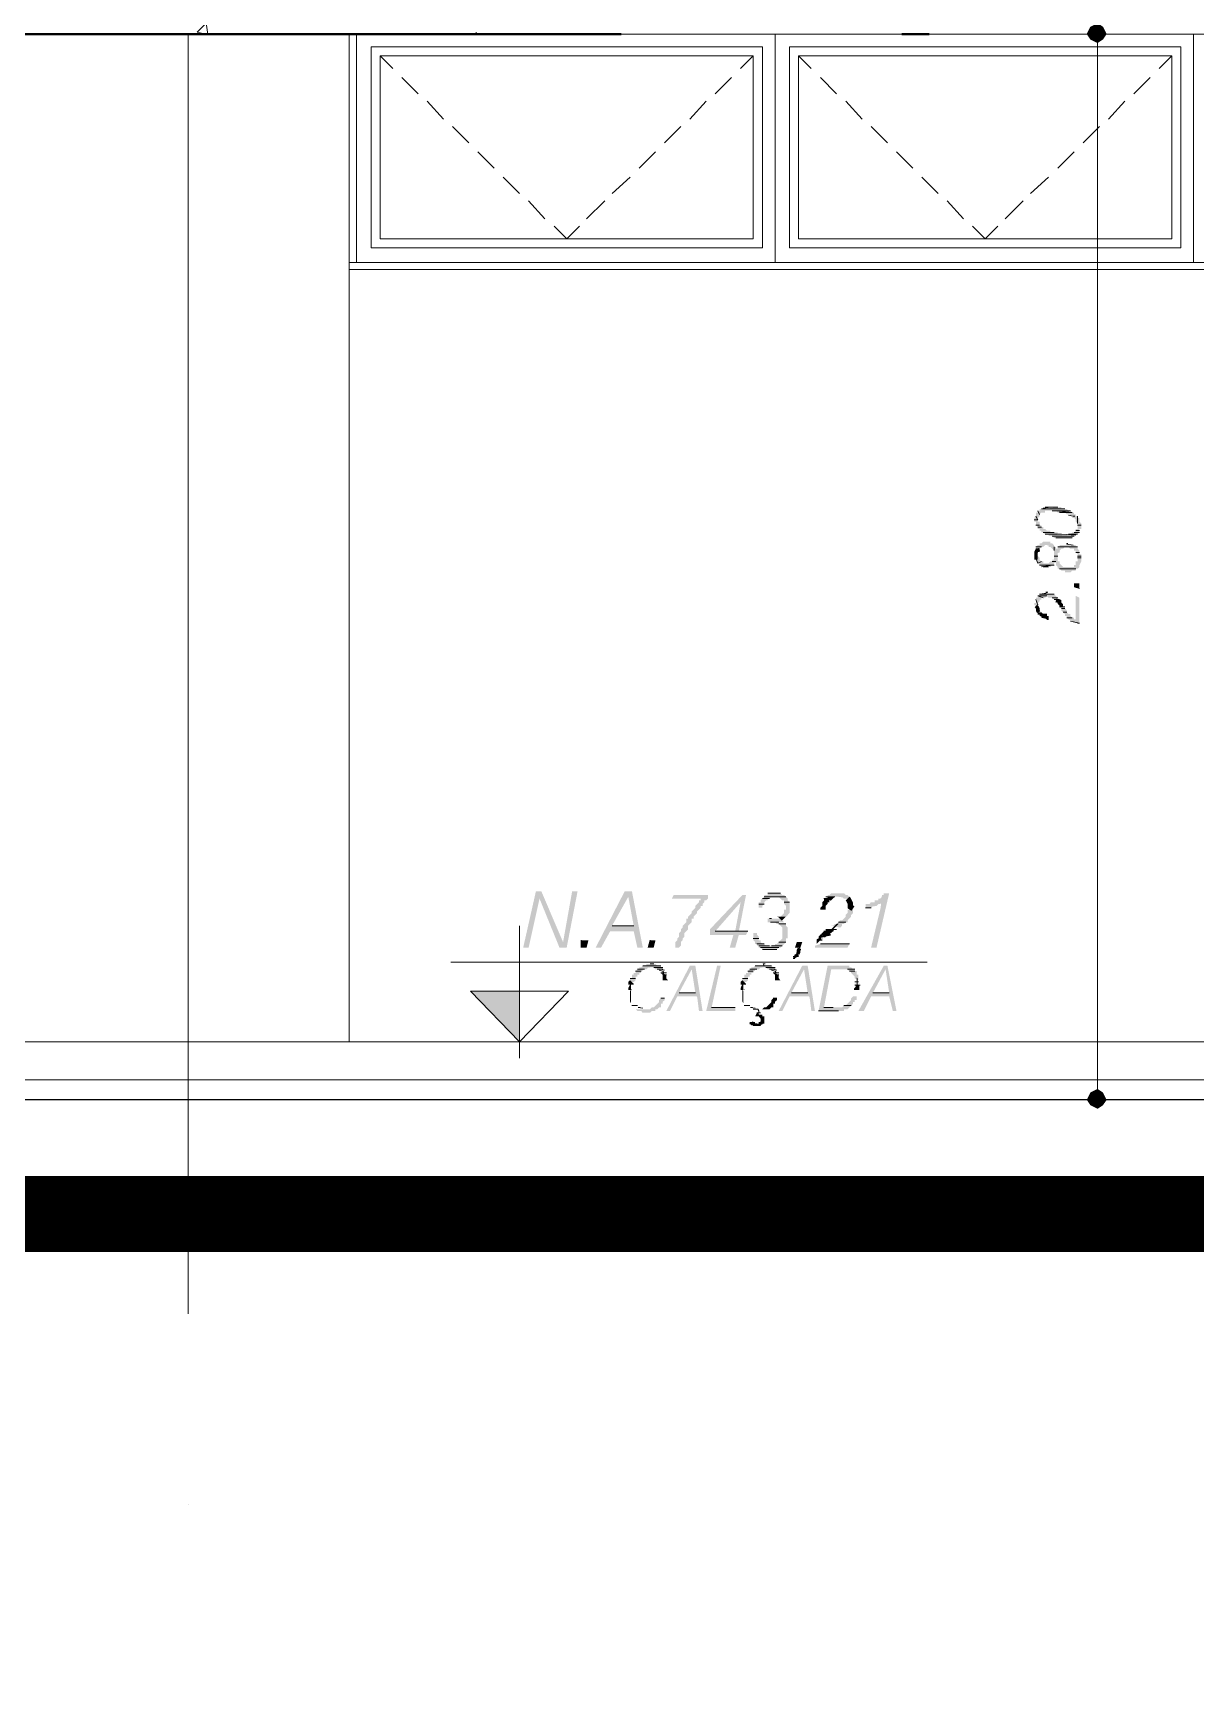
# Model space of a CAD drawing. Header units: millimetres. Extents: x 182 to 575, y -105 to 95.
# Drawn here: x 282.125 to 285.181, y 64.959 to 69.309 of the extents above; entities that cross this region are included whole.
import ezdxf

# ---------------------------------------------------------------- set-up
doc = ezdxf.new("R2010")
doc.units = ezdxf.units.MM
doc.header["$MEASUREMENT"] = 0
doc.layers.add('PDF_Geometry', color=7, linetype='Continuous')
doc.layers.add('PDF_Solid Fills', color=7, linetype='Continuous')

msp = doc.modelspace()

# ---------------------------------------------------------------- hatches: boundary and pattern name
at = {"layer": 'PDF_Solid Fills', "transparency": 33554559}
for points in [[(284.904, 69.292), (284.9231, 69.2824), (284.9373, 69.292), (284.9469, 69.3062), (284.9373, 69.3253), (284.9231, 69.3348), (284.904, 69.3253), (284.8945, 69.3062)], [(284.804, 67.9872), (284.8088, 67.9824), (284.8564, 67.9824), (284.8612, 67.9872), (284.8659, 67.9872), (284.7945, 67.992), (284.7945, 67.9872)], [(284.8612, 67.8539), (284.8754, 67.8491), (284.8754, 67.8634), (284.8612, 67.8634)], [(284.804, 67.8253), (284.8088, 67.8205), (284.8135, 67.8205), (284.8278, 67.8158), (284.8231, 67.8205), (284.8183, 67.8253), (284.8135, 67.8301), (284.8088, 67.8348), (284.7707, 67.8348), (284.7707, 67.8301), (284.7659, 67.8301), (284.7659, 67.8253), (284.7612, 67.8253), (284.7612, 67.811), (284.7564, 67.811), (284.7564, 67.8062), (284.7659, 67.8015), (284.7659, 67.811), (284.7707, 67.8158), (284.7707, 67.8205), (284.7754, 67.8205), (284.7754, 67.8253), (284.785, 67.8253), (284.7897, 67.8301), (284.7945, 67.8253)], [(284.8516, 67.7666), (284.8516, 67.7634), (284.8576, 67.7622), (284.8612, 67.7586), (284.8754, 67.7586), (284.8754, 67.8253), (284.8659, 67.8301), (284.8659, 67.7682), (284.8612, 67.7682), (284.8612, 67.7729), (284.8564, 67.7729), (284.8516, 67.7777), (284.8516, 67.7824), (284.8469, 67.7824), (284.8421, 67.7872), (284.8421, 67.792), (284.8373, 67.7967), (284.8373, 67.8015), (284.8231, 67.8015), (284.8278, 67.7967), (284.8278, 67.792), (284.8326, 67.7872), (284.8373, 67.7824), (284.8373, 67.7777), (284.8421, 67.7777), (284.8421, 67.7729), (284.8469, 67.7682)], [(284.7754, 67.7758), (284.7754, 67.7729), (284.7881, 67.7697), (284.7897, 67.7682), (284.7945, 67.7682), (284.7945, 67.7777), (284.7897, 67.7777), (284.7897, 67.7824), (284.7802, 67.7824), (284.7754, 67.7872), (284.7659, 67.7872), (284.7659, 67.7824), (284.7707, 67.7824), (284.7707, 67.7777)], [(283.5421, 67.0539), (283.5183, 66.9205), (283.4612, 67.0539), (283.4469, 67.0539), (283.4135, 66.9062), (283.4278, 66.9062), (283.4564, 67.0348), (283.5088, 66.9062), (283.5278, 66.9062), (283.5564, 67.0539)], [(283.8802, 67.0348), (283.8802, 67.0301), (283.8754, 67.0301), (283.8754, 67.0253), (283.8707, 67.0205), (283.8659, 67.0158), (283.8659, 67.011), (283.8564, 67.0015), (283.8564, 66.9967), (283.8516, 66.992), (283.8469, 66.9872), (283.8469, 66.9824), (283.8421, 66.9824), (283.8421, 66.9729), (283.8373, 66.9682), (283.8326, 66.9634), (283.8326, 66.9586), (283.8278, 66.9539), (283.8278, 66.9491), (283.8231, 66.9443), (283.8231, 66.9348), (283.8183, 66.9301), (283.8183, 66.9253), (283.8135, 66.9205), (283.8135, 66.9062), (283.8231, 66.9062), (283.8278, 66.911), (283.8278, 66.9205), (283.8326, 66.9253), (283.8326, 66.9301), (283.8373, 66.9348), (283.8373, 66.9443), (283.8421, 66.9491), (283.8469, 66.9539), (283.8469, 66.9634), (283.8564, 66.9729), (283.8564, 66.9824), (283.8612, 66.9824), (283.8612, 66.9872), (283.8659, 66.992), (283.8707, 66.9967), (283.8707, 67.0015), (283.8754, 67.0062), (283.8802, 67.011), (283.8802, 67.0158), (283.885, 67.0158), (283.885, 67.0205), (283.8897, 67.0253), (283.8897, 67.0301), (283.8945, 67.0301), (283.8992, 67.0348), (283.8992, 67.0443), (283.8088, 67.0443), (283.804, 67.0348)], [(284.1088, 67.0348), (284.104, 67.0396), (284.0993, 67.0443), (284.0945, 67.0443), (284.0897, 67.0491), (284.0564, 67.0491), (284.0564, 67.0443), (284.0469, 67.0443), (284.0469, 67.0396), (284.0421, 67.0348), (284.0373, 67.0301), (284.0373, 67.0253), (284.0326, 67.0253), (284.0326, 67.011), (284.0421, 67.011), (284.0421, 67.0158), (284.0469, 67.0205), (284.0469, 67.0253), (284.0516, 67.0301), (284.0564, 67.0301), (284.0564, 67.0348), (284.0612, 67.0348), (284.065, 67.0386), (284.0707, 67.0396), (284.0754, 67.0396), (284.0866, 67.038), (284.0945, 67.0301), (284.0993, 67.0301), (284.0993, 67.0205), (284.104, 67.0158), (284.104, 67.0062), (284.0993, 67.0062), (284.0993, 66.9967), (284.0945, 66.992), (284.0897, 66.9872), (284.104, 66.9872), (284.1088, 66.992), (284.1135, 66.9967), (284.1135, 67.0253), (284.1088, 67.0301)], [(284.2088, 67.0158), (284.2135, 67.0205), (284.2135, 67.0253), (284.2183, 67.0253), (284.2183, 67.0301), (284.2231, 67.0348), (284.204, 67.0348), (284.204, 67.0301), (284.1993, 67.0253), (284.1993, 67.0158), (284.1945, 67.011), (284.1945, 67.0062), (284.2088, 67.0062)], [(284.2532, 67.038), (284.2564, 67.0348), (284.2754, 67.0348), (284.2707, 67.0396), (284.2659, 67.0443), (284.2612, 67.0443), (284.2564, 67.0491), (284.2231, 67.0491), (284.2183, 67.0443), (284.2135, 67.0443), (284.2135, 67.0396), (284.2421, 67.0396)], [(284.3469, 67.0301), (284.3373, 67.0301), (284.3373, 67.0253), (284.3278, 67.0253), (284.3231, 67.0205), (284.3135, 67.0205), (284.3135, 67.011), (284.3278, 67.011), (284.3307, 67.0139), (284.3421, 67.0158), (284.3469, 67.0205), (284.3516, 67.0205), (284.3542, 67.0231), (284.3529, 67.0109), (284.3278, 66.9062), (284.3421, 66.9062), (284.3754, 67.0491), (284.3612, 67.0491), (284.3605, 67.0443), (284.3564, 67.0443), (284.3558, 67.039), (284.3516, 67.0348), (284.3469, 67.0348)], [(284.2373, 66.9682), (284.2326, 66.9682), (284.2278, 66.9634), (284.2231, 66.9634), (284.2469, 66.9586), (284.2516, 66.9634), (284.2516, 66.9682), (284.2564, 66.9682), (284.2612, 66.9729), (284.2659, 66.9729), (284.2659, 66.9777), (284.2707, 66.9824), (284.2754, 66.9872), (284.2754, 66.992), (284.2802, 66.9967), (284.2802, 67.0062), (284.2707, 67.011), (284.2707, 67.0062), (284.2659, 67.0062), (284.2659, 66.9967), (284.2612, 66.992), (284.2612, 66.9872), (284.2564, 66.9824), (284.2516, 66.9777), (284.2469, 66.9777), (284.2421, 66.9729)], [(284.2231, 66.9443), (284.2278, 66.9491), (284.2326, 66.9539), (284.2088, 66.9539), (284.2088, 66.9491), (284.204, 66.9491), (284.1993, 66.9443)], [(283.5659, 66.9253), (283.5659, 66.9062), (283.5802, 66.9062), (283.585, 66.9253)], [(283.7469, 66.9253), (283.7421, 66.9062), (283.7564, 66.9062), (283.7612, 66.9253)], [(284.1373, 66.9062), (284.1421, 66.9015), (284.1421, 66.9062), (284.1469, 66.9205), (284.1326, 66.9205), (284.1278, 66.9062)], [(284.1802, 66.911), (284.1802, 66.9062), (284.2659, 66.9062), (284.2707, 66.9158), (284.1945, 66.9158)], [(284.1897, 66.9348), (284.1897, 66.9301), (284.2088, 66.9348), (284.1945, 66.9396)], [(283.7183, 66.8491), (283.7135, 66.8491), (283.7088, 66.8443), (283.7088, 66.8396), (283.704, 66.8396), (283.704, 66.8348), (283.6993, 66.8348), (283.6993, 66.8253), (283.6945, 66.8253), (283.6945, 66.8158), (283.704, 66.8158), (283.7088, 66.8205), (283.7088, 66.8301), (283.7135, 66.8301), (283.7135, 66.8348), (283.7183, 66.8348), (283.7183, 66.8396), (283.7231, 66.8396), (283.7231, 66.8443), (283.7278, 66.8443), (283.7278, 66.8491), (283.7373, 66.8491), (283.7412, 66.8529), (283.7469, 66.8539), (283.7564, 66.8539), (283.7612, 66.8491), (283.7802, 66.8491), (283.7802, 66.8539), (283.7754, 66.8539), (283.7754, 66.8586), (283.7659, 66.8586), (283.7612, 66.8634), (283.7373, 66.8634), (283.7373, 66.8586), (283.7278, 66.8586), (283.7231, 66.8539), (283.7183, 66.8539)], [(284.1231, 66.8777), (284.1278, 66.8777), (284.1302, 66.8801), (284.1373, 66.8824), (284.1373, 66.8872), (284.1326, 66.892), (284.1278, 66.8872), (284.1231, 66.8824)], [(283.7802, 66.8205), (283.7945, 66.8205), (283.7897, 66.8253), (283.7897, 66.8348), (283.7754, 66.8396), (283.7802, 66.8348)], [(283.9707, 66.7396), (283.9707, 66.7491), (283.9088, 66.7491), (283.9326, 66.8586), (283.9231, 66.8586), (283.8945, 66.7396)], [(284.0135, 66.8491), (284.0088, 66.8491), (284.004, 66.8443), (284.004, 66.8396), (283.9992, 66.8396), (283.9992, 66.8348), (283.9945, 66.8348), (283.9945, 66.8253), (283.9897, 66.8253), (283.9897, 66.8158), (283.9992, 66.8158), (284.004, 66.8205), (284.004, 66.8301), (284.0088, 66.8301), (284.0088, 66.8348), (284.0135, 66.8348), (284.0135, 66.8396), (284.0183, 66.8396), (284.0183, 66.8443), (284.0231, 66.8443), (284.0231, 66.8491), (284.0326, 66.8491), (284.0364, 66.8529), (284.0421, 66.8539), (284.0516, 66.8539), (284.0564, 66.8491), (284.0754, 66.8491), (284.0754, 66.8539), (284.0707, 66.8539), (284.0659, 66.8586), (284.0231, 66.8586), (284.0183, 66.8539), (284.0135, 66.8539)], [(284.0754, 66.8205), (284.0897, 66.8205), (284.085, 66.8253), (284.085, 66.8348), (284.0707, 66.8396), (284.0754, 66.8348)], [(284.285, 66.8491), (284.2802, 66.8491), (284.2754, 66.8539), (284.2707, 66.8539), (284.2707, 66.8586), (284.2135, 66.8586), (284.1897, 66.7396), (284.2564, 66.7396), (284.2564, 66.7437), (284.2659, 66.7443), (284.2707, 66.7491), (284.2754, 66.7539), (284.2802, 66.7586), (284.2802, 66.7634), (284.285, 66.7634), (284.285, 66.7681), (284.2897, 66.7681), (284.2897, 66.7777), (284.2802, 66.7777), (284.2754, 66.7729), (284.2754, 66.7681), (284.2612, 66.7539), (284.2564, 66.7539), (284.2516, 66.7491), (284.204, 66.7491), (284.2231, 66.8491), (284.2659, 66.8491), (284.2707, 66.8443), (284.2754, 66.8443), (284.2754, 66.8396), (284.2802, 66.8348), (284.285, 66.8301), (284.285, 66.8253), (284.2945, 66.8205), (284.2945, 66.8348), (284.2897, 66.8348), (284.2897, 66.8443), (284.285, 66.8443)], [(283.7469, 66.7443), (283.7088, 66.7443), (283.7135, 66.7396), (283.7231, 66.7396), (283.7278, 66.7348), (283.7469, 66.7348), (283.7516, 66.7396), (283.7612, 66.7396), (283.7612, 66.7443), (283.7659, 66.7443), (283.7707, 66.7491), (283.7754, 66.7491), (283.7754, 66.7586), (283.7802, 66.7586), (283.7802, 66.7634), (283.785, 66.7681), (283.785, 66.7729), (283.7754, 66.7729), (283.7707, 66.7681), (283.7707, 66.7634), (283.7659, 66.7586), (283.7612, 66.7539), (283.7564, 66.7491), (283.7516, 66.7491)], [(284.0421, 66.7443), (284.0612, 66.7443), (284.0659, 66.7491), (284.0707, 66.7491), (284.0707, 66.7586), (284.0754, 66.7586), (284.0754, 66.7634), (284.0802, 66.7681), (284.0802, 66.7729), (284.0707, 66.7729), (284.0659, 66.7681), (284.0659, 66.7634), (284.0612, 66.7586), (284.0564, 66.7539), (284.0516, 66.7491), (284.0469, 66.7491)], [(284.0135, 66.7015), (284.0373, 66.7015), (284.0421, 66.7062), (284.0469, 66.7062), (284.0469, 66.7253), (284.0421, 66.7253), (284.0421, 66.7301), (284.0326, 66.7301), (284.0326, 66.7348), (284.0278, 66.7348), (284.0231, 66.7253), (284.0326, 66.7253), (284.0373, 66.7205), (284.0373, 66.711), (284.0326, 66.711), (284.0326, 66.7062), (284.0231, 66.7062), (284.0231, 66.711), (284.0088, 66.711), (284.0088, 66.7062)], [(284.9231, 66.4824), (284.9373, 66.492), (284.9469, 66.5062), (284.9373, 66.5253), (284.9231, 66.5348), (284.904, 66.5253), (284.8945, 66.5062), (284.904, 66.492)]]:
    msp.add_hatch(color=256, dxfattribs=at).paths.add_polyline_path(points)
h = msp.add_hatch(color=256, dxfattribs=at)
h.paths.add_polyline_path([(284.8383, 68.0481), (284.8421, 68.0443), (284.8469, 68.0443), (284.8659, 68.0396), (284.8659, 68.0443), (284.8612, 68.0443), (284.8612, 68.0491), (284.8564, 68.0491), (284.8516, 68.0539), (284.8469, 68.0539), (284.8421, 68.0586), (284.8278, 68.0586), (284.8278, 68.0634), (284.8231, 68.0634), (284.7802, 68.0586), (284.7707, 68.0586), (284.7707, 68.0539), (284.7659, 68.0539), (284.7659, 68.0491), (284.7612, 68.0491), (284.7612, 68.0396), (284.7564, 68.0348), (284.7564, 68.0253), (284.7612, 68.0253), (284.7612, 68.0158), (284.7659, 68.011), (284.7659, 68.0062), (284.7707, 68.0062), (284.7707, 68.0015), (284.7754, 68.0015), (284.7754, 67.9967), (284.7802, 67.9967), (284.785, 67.992), (284.8183, 67.992), (284.8183, 67.9967), (284.7992, 67.9967), (284.7992, 68.0015), (284.7897, 68.0015), (284.785, 68.0062), (284.7802, 68.0062), (284.7802, 68.011), (284.7754, 68.011), (284.7754, 68.0158), (284.7707, 68.0158), (284.7707, 68.0253), (284.7659, 68.0253), (284.7659, 68.0348), (284.7707, 68.0396), (284.7707, 68.0443), (284.7754, 68.0491), (284.785, 68.0491), (284.785, 68.0539), (284.8135, 68.0539), (284.8183, 68.0491), (284.8326, 68.0491)])
h.paths.add_polyline_path([(284.8754, 68.0348), (284.8707, 68.0348), (284.8707, 68.0396), (284.8659, 68.0396), (284.8564, 68.0396), (284.8564, 68.0348), (284.8612, 68.0348), (284.8659, 68.0301), (284.8659, 68.0253), (284.8707, 68.0205), (284.8707, 68.0062), (284.8659, 68.0062), (284.8659, 68.0015), (284.8612, 67.9967), (284.8564, 67.9967), (284.8516, 67.992), (284.8707, 67.992), (284.8754, 67.9967), (284.8754, 68.0062), (284.8802, 68.0062), (284.8802, 68.0205), (284.8754, 68.0253)])
h = msp.add_hatch(color=256, dxfattribs=at)
h.paths.add_polyline_path([(284.7612, 67.9253), (284.7612, 67.9205), (284.7659, 67.9158), (284.7612, 67.9301), (284.7564, 67.9348)])
h.paths.add_polyline_path([(284.8707, 67.9539), (284.8707, 67.9586), (284.8659, 67.9586), (284.8659, 67.9634), (284.8231, 67.9634), (284.8231, 67.9586), (284.8183, 67.9586), (284.8183, 67.9539), (284.8135, 67.9539), (284.8135, 67.9586), (284.8088, 67.9586), (284.8088, 67.9634), (284.804, 67.9681), (284.7992, 67.9681), (284.7992, 67.9729), (284.7802, 67.9729), (284.7754, 67.9681), (284.7707, 67.9681), (284.7707, 67.9634), (284.7659, 67.9634), (284.7612, 67.9586), (284.7612, 67.9491), (284.7707, 67.9539), (284.7754, 67.9586), (284.7802, 67.9586), (284.785, 67.9634), (284.7897, 67.9634), (284.7945, 67.9622), (284.7945, 67.9586), (284.7992, 67.9586), (284.8088, 67.9491), (284.8088, 67.9253), (284.804, 67.9253), (284.804, 67.9205), (284.7992, 67.9205), (284.7945, 67.9158), (284.7802, 67.9158), (284.7802, 67.9205), (284.7754, 67.9205), (284.7707, 67.9253), (284.7707, 67.9301), (284.7659, 67.9348), (284.7659, 67.9158), (284.7707, 67.911), (284.7754, 67.911), (284.7754, 67.9062), (284.7992, 67.9062), (284.804, 67.911), (284.8088, 67.911), (284.8088, 67.9158), (284.8119, 67.9189), (284.8135, 67.9158), (284.8135, 67.911), (284.8183, 67.9062), (284.8183, 67.9015), (284.8231, 67.9015), (284.8278, 67.8967), (284.8373, 67.8967), (284.8373, 67.892), (284.8516, 67.892), (284.8564, 67.8967), (284.8659, 67.8967), (284.8659, 67.9015), (284.8707, 67.9015), (284.8754, 67.9062), (284.8754, 67.911), (284.8802, 67.9205), (284.8802, 67.9396), (284.8754, 67.9396), (284.8754, 67.9491)])
h.paths.add_polyline_path([(284.8469, 67.9586), (284.8516, 67.9539), (284.8612, 67.9539), (284.8612, 67.9491), (284.8659, 67.9491), (284.8659, 67.9443), (284.8707, 67.9396), (284.8707, 67.9205), (284.8659, 67.9205), (284.8659, 67.911), (284.8612, 67.911), (284.8612, 67.9062), (284.8326, 67.9062), (284.8278, 67.911), (284.8231, 67.9158), (284.8231, 67.9205), (284.8183, 67.9205), (284.8183, 67.9428), (284.8231, 67.9443), (284.8231, 67.9491), (284.8278, 67.9539), (284.8326, 67.9539), (284.8373, 67.9586)], flags=0)
h = msp.add_hatch(color=256, dxfattribs=at)
h.paths.add_polyline_path([(283.6897, 67.0396), (283.704, 66.9634), (283.6469, 66.9634)])
h.paths.add_polyline_path([(283.7278, 66.9062), (283.6993, 67.0539), (283.6802, 67.0539), (283.604, 66.9062), (283.6183, 66.9062), (283.6421, 66.9491), (283.704, 66.9491), (283.7135, 66.9062)], flags=0)
h = msp.add_hatch(color=256, dxfattribs=at)
h.paths.add_polyline_path([(283.985, 67.0253), (283.9707, 66.9491), (283.9183, 66.9491)])
h.paths.add_polyline_path([(283.9992, 67.0443), (283.9897, 67.0443), (283.904, 66.9539), (283.904, 66.9396), (283.9659, 66.9396), (283.9564, 66.9062), (283.9707, 66.9062), (283.9802, 66.9396), (283.9992, 66.9396), (284.004, 66.9491), (283.9802, 66.9491)], flags=0)
h = msp.add_hatch(color=256, dxfattribs=at)
h.paths.add_polyline_path([(284.0564, 66.9729), (284.0754, 66.9729), (284.0993, 66.9729), (284.0945, 66.9777), (284.0945, 66.9814), (284.0993, 66.9824), (284.0564, 66.9824)])
h.paths.add_polyline_path([(284.0516, 66.911), (284.0469, 66.9158), (284.0421, 66.9158), (284.0373, 66.9205), (284.0373, 66.9253), (284.0326, 66.9253), (284.0326, 66.9348), (284.0278, 66.9396), (284.0278, 66.9443), (284.0183, 66.9443), (284.0183, 66.9253), (284.0231, 66.9205), (284.0231, 66.9158), (284.0278, 66.9158), (284.0278, 66.911), (284.0326, 66.911), (284.0326, 66.9062), (284.0373, 66.9062), (284.0421, 66.9015), (284.0802, 66.9015), (284.085, 66.9062), (284.0897, 66.9062), (284.0945, 66.911), (284.0993, 66.9158), (284.104, 66.9205), (284.104, 66.9301), (284.1088, 66.9301), (284.1088, 66.9586), (284.104, 66.9634), (284.104, 66.9682), (284.0993, 66.9682), (284.0754, 66.9729), (284.0802, 66.9682), (284.085, 66.9682), (284.0897, 66.9634), (284.0945, 66.9586), (284.0945, 66.9301), (284.085, 66.9205), (284.0802, 66.9158), (284.0754, 66.9158), (284.0754, 66.911)])
h = msp.add_hatch(color=256, dxfattribs=at)
h.paths.add_polyline_path([(283.8564, 66.8491), (283.8659, 66.7872), (283.8231, 66.7872)])
h.paths.add_polyline_path([(283.885, 66.7396), (283.8659, 66.8586), (283.8516, 66.8586), (283.7897, 66.7396), (283.7993, 66.7396), (283.8183, 66.7777), (283.8697, 66.7777), (283.8711, 66.7742), (283.8754, 66.7396)], flags=0)
h = msp.add_hatch(color=256, dxfattribs=at)
h.paths.add_polyline_path([(284.1516, 66.8491), (284.1612, 66.7872), (284.1183, 66.7872)])
h.paths.add_polyline_path([(284.1802, 66.7396), (284.1612, 66.8586), (284.1469, 66.8586), (284.085, 66.7396), (284.0945, 66.7396), (284.1135, 66.7777), (284.165, 66.7777), (284.1664, 66.7742), (284.1707, 66.7396)], flags=0)
h = msp.add_hatch(color=256, dxfattribs=at)
h.paths.add_polyline_path([(284.2992, 66.811), (284.285, 66.811), (284.285, 66.8062)])
h.paths.add_polyline_path([(284.3754, 66.7872), (284.3326, 66.7872), (284.3659, 66.8491)])
h.paths.add_polyline_path([(284.3945, 66.7396), (284.3707, 66.8586), (284.3612, 66.8586), (284.2945, 66.7396), (284.3088, 66.7396), (284.3278, 66.7777), (284.3754, 66.7777), (284.385, 66.7396)], flags=0)

# ---------------------------------------------------------------- linework, layer by layer
at = {"layer": 'PDF_Geometry', "lineweight": 13}
for points in [[(303.7231, 69.3062), (299.0802, 69.3062), (280.504, 69.3062), (280.5564, 69.3062)], [(282.5326, 69.3062), (282.5326, 66.6586)], [(285.1469, 69.3062), (284.8326, 69.3062), (285.1802, 69.3062)], [(284.9231, 66.5348), (284.9231, 66.5586), (284.9231, 69.2586), (284.9231, 69.2824)], [(283.0373, 69.2491), (283.0707, 69.2158)], [(283.985, 69.2158), (284.0183, 69.2491)], [(284.1707, 69.2158), (284.1373, 69.2491)], [(285.1183, 69.2491), (285.085, 69.2158)], [(283.0945, 69.192), (283.1373, 69.1491)], [(283.9183, 69.1491), (283.9612, 69.192)], [(284.2373, 69.1491), (284.1945, 69.192)], [(285.0612, 69.192), (285.0183, 69.1491)], [(283.1612, 69.1301), (283.204, 69.0824)], [(283.8516, 69.0824), (283.8945, 69.1301)], [(284.304, 69.0824), (284.2612, 69.1301)], [(284.9945, 69.1301), (284.9516, 69.0824)], [(283.2278, 69.0634), (283.2707, 69.0205)], [(283.785, 69.0205), (283.8278, 69.0634)], [(284.3707, 69.0205), (284.3278, 69.0634)], [(284.9278, 69.0634), (284.885, 69.0205)], [(283.2945, 68.9967), (283.3373, 68.9539)], [(283.7183, 68.9539), (283.7612, 68.9967)], [(284.4373, 68.9539), (284.3945, 68.9967)], [(284.8612, 68.9967), (284.8183, 68.9539)], [(282.5326, 67.9443), (282.5326, 68.9443)], [(283.3612, 68.9301), (283.404, 68.8872)], [(283.6469, 68.8872), (283.6945, 68.9301)], [(284.504, 68.8872), (284.4612, 68.9301)], [(284.7945, 68.9301), (284.7469, 68.8872)], [(283.4278, 68.8681), (283.4707, 68.8205)], [(283.5802, 68.8205), (283.6278, 68.8681)], [(284.5707, 68.8205), (284.5278, 68.8681)], [(284.7278, 68.8681), (284.6802, 68.8205)], [(283.4945, 68.8015), (283.5278, 68.7681), (283.5612, 68.8015)], [(284.6612, 68.8015), (284.6278, 68.7681), (284.5945, 68.8015)], [(284.7707, 68.0443), (284.7659, 68.0539), (284.7707, 68.0443)], [(284.8373, 68.0586), (284.7754, 68.0586), (284.8373, 68.0586)], [(284.8016, 68.0634), (284.7993, 68.0634), (284.7992, 68.0634), (284.804, 68.0634), (284.7993, 68.0634), (284.7802, 68.061)], [(284.8183, 68.0634), (284.785, 68.0634), (284.8183, 68.0634)], [(284.7945, 68.0634), (284.8088, 68.0634), (284.7945, 68.0634)], [(284.8088, 68.0634), (284.7945, 68.0634), (284.8088, 68.0634)], [(284.8564, 68.0491), (284.8231, 68.0491), (284.8564, 68.0491)], [(284.8231, 68.0491), (284.8564, 68.0491), (284.8231, 68.0491)], [(284.8469, 68.042), (284.8588, 68.0396), (284.8635, 68.0396)], [(284.8707, 68.0205), (284.8707, 68.0396), (284.8707, 68.0205)], [(284.7564, 68.0301), (284.7659, 68.0301), (284.7564, 68.0301)], [(284.7612, 68.0158), (284.7707, 68.0158), (284.7612, 68.0158)], [(284.7659, 68.011), (284.7754, 68.011), (284.7659, 68.011)], [(284.8112, 67.992), (284.8278, 67.992), (284.8278, 67.992), (284.8659, 67.9896)], [(284.8707, 67.992), (284.8469, 67.992), (284.8707, 67.992)], [(284.8469, 67.992), (284.8707, 67.992), (284.8469, 67.992)], [(284.8754, 67.9967), (284.8612, 67.9967), (284.8754, 67.9967)], [(284.8612, 67.9967), (284.8754, 67.9967), (284.8612, 67.9967)], [(284.7754, 67.9586), (284.7612, 67.9586), (284.7754, 67.9586)], [(284.7612, 67.9586), (284.7754, 67.9586), (284.7612, 67.9586)], [(284.7707, 67.9539), (284.7612, 67.9539), (284.7707, 67.9539)], [(284.8612, 67.9872), (284.804, 67.9872), (284.8612, 67.9872)], [(284.804, 67.9872), (284.8612, 67.9872), (284.804, 67.9872)], [(284.8088, 67.9491), (284.8088, 67.9586), (284.8088, 67.9491)], [(284.8564, 67.9824), (284.8135, 67.9824), (284.8564, 67.9824)], [(284.8183, 67.9824), (284.8516, 67.9824), (284.8183, 67.9824)], [(284.835, 67.9824), (284.8373, 67.9824), (284.8254, 67.9824)], [(284.8421, 67.9824), (284.8278, 67.9824), (284.8421, 67.9824)], [(284.8278, 67.9824), (284.8421, 67.9824), (284.8278, 67.9824)], [(284.8445, 67.9681), (284.8421, 67.9681), (284.8421, 67.9681), (284.8421, 67.9658), (284.8588, 67.9634)], [(284.7707, 67.911), (284.8088, 67.911), (284.7707, 67.911)], [(284.804, 67.911), (284.7754, 67.911), (284.804, 67.911)], [(284.804, 67.911), (284.7754, 67.9062), (284.804, 67.911)], [(284.7945, 67.9062), (284.7802, 67.9062), (284.7945, 67.9062)], [(284.8659, 67.9443), (284.8754, 67.9443), (284.8659, 67.9443)], [(284.8231, 67.9015), (284.8659, 67.9015), (284.8231, 67.9015)], [(284.7897, 67.8301), (284.7659, 67.8301), (284.7897, 67.8301)], [(284.7802, 67.8253), (284.7659, 67.8301), (284.7802, 67.8253)], [(284.8088, 67.8348), (284.7707, 67.8348), (284.8088, 67.8348)], [(284.7873, 67.8396), (284.7921, 67.8396), (284.7873, 67.8372), (284.7731, 67.8348)], [(284.804, 67.8253), (284.8183, 67.8253), (284.804, 67.8253)], [(284.8088, 67.8205), (284.8231, 67.8205), (284.8088, 67.8205)], [(284.8231, 67.8205), (284.8088, 67.8205), (284.8231, 67.8205)], [(284.8754, 67.8491), (284.8612, 67.8539), (284.8754, 67.8491)], [(284.7802, 67.7824), (284.7659, 67.7824), (284.7802, 67.7824)], [(284.7707, 67.7824), (284.7897, 67.7824), (284.7707, 67.7824)], [(284.8373, 67.8015), (284.8231, 67.8015), (284.8373, 67.8015)], [(284.8278, 67.7967), (284.8373, 67.7967), (284.8278, 67.7967)], [(284.8326, 67.7872), (284.8421, 67.7872), (284.8326, 67.7872)], [(284.8421, 67.7729), (284.8564, 67.7729), (284.8421, 67.7729)], [(284.8564, 67.7729), (284.8421, 67.7729), (284.8564, 67.7729)], [(282.5326, 67.4443), (282.5326, 67.4443)], [(284.0612, 67.0348), (284.0421, 67.0348), (284.0612, 67.0348)], [(284.0421, 67.0348), (284.0612, 67.0348), (284.0421, 67.0348)], [(284.0469, 67.0396), (284.0754, 67.0396), (284.0469, 67.0396)], [(284.0754, 67.0396), (284.0469, 67.0396), (284.0754, 67.0396)], [(284.104, 67.0396), (284.0469, 67.0396), (284.104, 67.0396)], [(284.0897, 67.0491), (284.0564, 67.0491), (284.0897, 67.0491)], [(284.2231, 67.0348), (284.204, 67.0348), (284.2231, 67.0348)], [(284.2088, 67.0396), (284.2326, 67.0396), (284.2088, 67.0396)], [(284.0469, 67.0205), (284.0326, 67.0205), (284.0469, 67.0205)], [(284.1135, 67.0253), (284.0993, 67.0253), (284.1135, 67.0253)], [(283.404, 66.6158), (283.404, 66.9634)], [(283.6469, 66.9634), (283.704, 66.9634), (283.6469, 66.9634)], [(284.004, 66.9491), (283.9183, 66.9491), (284.004, 66.9491)], [(284.0612, 66.9824), (284.0659, 66.9824), (284.0612, 66.9824)], [(284.0731, 66.9729), (284.085, 66.9729), (284.0635, 66.9729)], [(284.085, 66.9682), (284.104, 66.9682), (284.085, 66.9682)], [(284.2278, 66.9491), (284.204, 66.9491), (284.2278, 66.9491)], [(284.2421, 66.9729), (284.2612, 66.9729), (284.2421, 66.9729)], [(282.5326, 65.9443), (282.5326, 66.9443)], [(283.5659, 66.9062), (283.5659, 66.9253), (283.5659, 66.9062)], [(283.7421, 66.9062), (283.7469, 66.9253), (283.7421, 66.9062)], [(284.0183, 66.9301), (284.0326, 66.9301), (284.0183, 66.9301)], [(284.0469, 66.9158), (284.0278, 66.9158), (284.0469, 66.9158)], [(284.085, 66.9062), (284.0373, 66.9062), (284.085, 66.9062)], [(284.0945, 66.911), (284.0659, 66.911), (284.0945, 66.911)], [(284.085, 66.9205), (284.104, 66.9205), (284.085, 66.9205)], [(284.1993, 66.9253), (284.185, 66.9253), (284.1993, 66.9253)], [(284.2135, 66.9396), (284.1945, 66.9396), (284.2135, 66.9396)], [(284.1945, 66.9396), (284.2135, 66.9396), (284.1945, 66.9396)], [(284.2707, 66.9158), (284.1945, 66.9158), (284.2707, 66.9158)], [(283.2231, 66.8681), (284.4754, 66.8681)], [(283.7564, 66.8634), (283.7469, 66.8634), (283.7564, 66.8634)], [(284.0421, 66.9015), (284.0802, 66.9015), (284.0421, 66.9015)], [(284.0493, 66.8634), (284.0445, 66.8634), (284.0445, 66.8634), (284.0469, 66.8586), (284.0469, 66.8586)], [(284.1373, 66.8824), (284.1231, 66.8824), (284.1373, 66.8824)], [(284.1278, 66.8872), (284.1373, 66.8872), (284.1278, 66.8872)], [(284.1326, 66.892), (284.1373, 66.892), (284.1326, 66.892)], [(283.7088, 66.8253), (283.6945, 66.8253), (283.7088, 66.8253)], [(283.7088, 66.8443), (283.7231, 66.8443), (283.7088, 66.8443)], [(283.7326, 66.8491), (283.7135, 66.8491), (283.7326, 66.8491)], [(283.7135, 66.8491), (283.7326, 66.8491), (283.7135, 66.8491)], [(283.7278, 66.8586), (283.7754, 66.8586), (283.7278, 66.8586)], [(283.7659, 66.8586), (283.7373, 66.8586), (283.7659, 66.8586)], [(283.7564, 66.8539), (283.7802, 66.8539), (283.7564, 66.8539)], [(283.7659, 66.8491), (283.7802, 66.8491), (283.7659, 66.8491)], [(283.7707, 66.8491), (283.7754, 66.8491), (283.785, 66.8467)], [(283.7707, 66.8467), (283.7802, 66.8443), (283.7826, 66.842), (283.7826, 66.8372)], [(283.7754, 66.8396), (283.7897, 66.8396), (283.7754, 66.8396)], [(283.7897, 66.8348), (283.7802, 66.8348), (283.7897, 66.8348)], [(283.7802, 66.8348), (283.7897, 66.8348), (283.7802, 66.8348)], [(284.004, 66.8253), (283.9897, 66.8253), (284.004, 66.8253)], [(284.004, 66.8443), (284.0183, 66.8443), (284.004, 66.8443)], [(284.0278, 66.8491), (284.0088, 66.8491), (284.0278, 66.8491)], [(284.0088, 66.8491), (284.0278, 66.8491), (284.0088, 66.8491)], [(284.0231, 66.8586), (284.0659, 66.8586), (284.0231, 66.8586)], [(284.0516, 66.8539), (284.0754, 66.8539), (284.0516, 66.8539)], [(284.0612, 66.8491), (284.0754, 66.8491), (284.0612, 66.8491)], [(284.0659, 66.8491), (284.0707, 66.8491), (284.0802, 66.8467)], [(284.0659, 66.8467), (284.0754, 66.8443), (284.0778, 66.842), (284.0778, 66.8372)], [(284.0707, 66.8396), (284.085, 66.8396), (284.0707, 66.8396)], [(284.085, 66.8348), (284.0754, 66.8348), (284.085, 66.8348)], [(284.0754, 66.8348), (284.085, 66.8348), (284.0754, 66.8348)], [(284.2659, 66.8491), (284.285, 66.8491), (284.2659, 66.8491)], [(284.2707, 66.8443), (284.285, 66.8443), (284.2707, 66.8443)], [(283.8231, 66.7872), (283.8659, 66.7872), (283.8231, 66.7872)], [(284.1183, 66.7872), (284.1612, 66.7872), (284.1183, 66.7872)], [(284.285, 66.8158), (284.2945, 66.8158), (284.285, 66.8158)], [(284.3326, 66.7872), (284.3754, 66.7872), (284.3326, 66.7872)], [(283.7135, 66.7539), (283.6993, 66.7539), (283.7135, 66.7539)], [(283.6993, 66.7539), (283.7135, 66.7539), (283.6993, 66.7539)], [(283.7278, 66.7467), (283.7159, 66.7491), (283.7207, 66.7491)], [(283.9707, 66.7491), (283.9088, 66.7491), (283.9707, 66.7491)], [(284.0088, 66.7539), (283.9945, 66.7539), (284.0088, 66.7539)], [(283.9945, 66.7539), (284.0088, 66.7539), (283.9945, 66.7539)], [(284.0231, 66.7467), (284.0112, 66.7491), (284.0159, 66.7491)], [(284.0183, 66.7443), (284.0302, 66.7443), (284.0326, 66.7396), (284.0326, 66.7396), (284.0326, 66.7396), (284.0326, 66.7348), (284.0326, 66.7348)], [(284.0278, 66.7348), (284.0373, 66.7348), (284.0278, 66.7348)], [(284.0326, 66.7301), (284.0326, 66.7301), (284.0326, 66.7301)], [(284.204, 66.7491), (284.2278, 66.7491), (284.204, 66.7491)], [(284.2754, 66.7539), (284.2564, 66.7539), (284.2754, 66.7539)], [(284.2564, 66.7539), (284.2754, 66.7539), (284.2564, 66.7539)], [(284.0183, 66.7015), (284.0373, 66.7015), (284.0183, 66.7015)], [(284.0373, 66.7015), (284.0183, 66.7015), (284.0373, 66.7015)], [(284.0373, 66.7205), (284.0469, 66.7205), (284.0373, 66.7205)], [(284.0469, 66.7205), (284.0373, 66.7205), (284.0469, 66.7205)], [(284.0373, 66.711), (284.0469, 66.711), (284.0373, 66.711)], [(284.0421, 66.7062), (284.0421, 66.7062), (284.0373, 66.7062)], [(275.6183, 66.5586), (302.7135, 66.5586)], [(284.6231, 66.5062), (285.0135, 66.5062)], [(282.5326, 65.4443), (282.5326, 65.4443)]]:
    msp.add_lwpolyline(points, dxfattribs=at)
at = {"layer": 'PDF_Geometry', "lineweight": 40}
for points in [[(283.6707, 69.3062), (281.4802, 69.3062)], [(284.4802, 69.3062), (284.4088, 69.3062)]]:
    msp.add_lwpolyline(points, dxfattribs=at)
at = {"layer": 'PDF_Geometry', "lineweight": 0}
for points in [[(282.5802, 69.3062), (282.5564, 69.311), (282.5802, 69.3348), (282.585, 69.3062)], [(279.3421, 66.6586), (298.8088, 66.6586), (298.8088, 66.5586)]]:
    msp.add_lwpolyline(points, dxfattribs=at)
at = {"layer": 'PDF_Geometry', "lineweight": 20}
msp.add_lwpolyline([(282.9564, 69.3062), (282.9564, 66.6586)], dxfattribs=at)
at = {"layer": 'PDF_Geometry', "lineweight": 13}
for points in [[(284.0754, 69.3062), (282.9754, 69.3062), (282.9754, 68.7062), (284.0754, 68.7062)], [(284.0754, 69.3062), (285.1754, 69.3062), (285.1754, 68.7062), (284.0754, 68.7062)], [(286.2754, 69.3062), (285.1754, 69.3062), (285.1754, 68.7062), (286.2754, 68.7062)], [(284.0421, 69.2729), (283.0135, 69.2729), (283.0135, 68.7443), (284.0421, 68.7443)], [(284.1135, 69.2729), (285.1421, 69.2729), (285.1421, 68.7443), (284.1135, 68.7443)], [(283.0373, 69.2491), (283.0373, 68.7681), (284.0183, 68.7681), (284.0183, 69.2491)], [(285.1183, 69.2491), (285.1183, 68.7681), (284.1373, 68.7681), (284.1373, 69.2491)], [(282.9564, 68.7062), (290.6945, 68.7062), (290.6945, 68.6872), (282.9564, 68.6872)], [(284.7612, 68.0396), (284.7659, 68.0301), (284.7612, 68.0396)], [(284.804, 68.0539), (284.8516, 68.0539), (284.804, 68.0539)], [(284.8135, 68.0539), (284.8564, 68.0491), (284.8135, 68.0539)], [(284.7802, 67.9967), (284.8088, 67.9967), (284.7802, 67.9967)], [(284.8088, 67.9967), (284.7802, 67.9967), (284.8088, 67.9967)], [(284.8278, 67.992), (284.785, 67.992), (284.8278, 67.992)], [(284.8659, 68.0015), (284.8754, 68.0015), (284.8659, 68.0015)], [(284.8707, 68.0158), (284.8802, 68.0158), (284.8707, 68.0158)], [(284.8802, 68.0158), (284.8707, 68.0158), (284.8802, 68.0158)], [(284.8707, 67.9586), (284.8183, 67.9586), (284.8707, 67.9586)], [(284.7612, 67.9301), (284.7659, 67.9158), (284.7612, 67.9301)], [(284.7754, 67.9205), (284.7659, 67.9158), (284.7754, 67.9205)], [(284.804, 67.9205), (284.8135, 67.9205), (284.804, 67.9205)], [(284.8183, 67.9348), (284.8088, 67.9348), (284.8183, 67.9348)], [(284.8088, 67.9348), (284.8183, 67.9348), (284.8088, 67.9348)], [(284.8707, 67.9348), (284.8802, 67.9348), (284.8707, 67.9348)], [(284.8802, 67.9301), (284.8707, 67.9301), (284.8802, 67.9301)], [(284.7612, 67.8205), (284.7659, 67.8062), (284.7612, 67.8205)], [(284.7897, 67.7682), (284.7945, 67.7682), (284.7897, 67.7682)], [(284.8516, 67.7634), (284.8754, 67.7586), (284.8516, 67.7634)], [(284.8707, 67.7586), (284.8754, 67.7586), (284.8707, 67.7586)], [(284.3278, 67.011), (284.3135, 67.011), (284.3278, 67.011)], [(284.2373, 66.9539), (284.2088, 66.9539), (284.2373, 66.9539)], [(284.0612, 66.911), (284.0326, 66.911), (284.0612, 66.911)], [(284.1278, 66.8777), (284.1231, 66.8777), (284.1278, 66.8777)], [(283.5326, 66.792), (283.404, 66.6586), (283.2754, 66.792)], [(283.785, 66.7729), (283.7754, 66.7729), (283.785, 66.7729)], [(284.0802, 66.7729), (284.0707, 66.7729), (284.0802, 66.7729)], [(284.2278, 66.7396), (284.1897, 66.7396), (284.2278, 66.7396)], [(284.2421, 66.7396), (284.1897, 66.7396), (284.2421, 66.7396)], [(284.0183, 66.711), (284.0088, 66.7062), (284.0183, 66.711)], [(284.0278, 66.7062), (284.0088, 66.7062), (284.0278, 66.7062)]]:
    msp.add_lwpolyline(points, close=True, dxfattribs=at)
at = {"layer": 'PDF_Geometry', "lineweight": 0}
msp.add_lwpolyline([(283.2897, 69.311), (283.2897, 69.3062)], close=True, dxfattribs=at)
at = {"layer": 'PDF_Geometry', "lineweight": 13}
for points, const_width in [([(284.7612, 67.9253), (284.7612, 67.9396), (284.7612, 67.9443), (284.7635, 67.9491), (284.7707, 67.9515)], 0.00952), ([(284.8135, 67.8181), (284.8231, 67.8158), (284.8231, 67.811), (284.8254, 67.8086), (284.8278, 67.8062), (284.8278, 67.8015)], 0.00952), ([(284.7612, 67.8039), (284.7635, 67.8015), (284.7659, 67.7967), (284.7659, 67.792), (284.7683, 67.7872)], 0.00952), ([(284.2659, 67.0348), (284.2683, 67.0324), (284.2707, 67.0277), (284.2731, 67.0229), (284.2731, 67.0181), (284.2731, 67.0134), (284.2802, 67.0086)], 0.0143), ([(284.2207, 66.9443), (284.2064, 66.942), (284.2016, 66.9372)], 0.0135), ([(284.1397, 66.9039), (284.1373, 66.8991), (284.1373, 66.8943), (284.135, 66.8896)], 0.00952)]:
    msp.add_lwpolyline(points, dxfattribs=dict(at, const_width=const_width))
for points in [[(284.2254, 67.0396, 0, 0, 0), (284.2207, 67.0396, 0.0168, 0.0168, 0), (284.2159, 67.0348, 0, 0, 0)], [(284.0873, 66.9824, 0.0168, 0.0168, 0), (284.0921, 66.9872, 0, 0, 0), (284.085, 66.9872, 0, 0, 0)], [(284.235, 66.961, 0, 0, 0), (284.2326, 66.9586, 0.0202, 0.0202, 0), (284.2278, 66.9586, 0, 0, 0), (284.2231, 66.9539, 0, 0, 0)], [(284.2064, 66.9348, 0, 0, 0), (284.1969, 66.9301, 0.00673, 0.00673, 0), (284.1921, 66.9277, 0.0143, 0.0143, 0), (284.1921, 66.9229, 0, 0, 0), (284.1873, 66.9181, 0, 0, 0), (284.1873, 66.9134, 0, 0, 0)], [(283.6992, 66.8158, 0.0143, 0.0143, 0), (283.6969, 66.8134, 0.0143, 0.0143, 0), (283.6969, 66.8086, 0, 0, 0), (283.6969, 66.8039, 0.00952, 0.00952, 0), (283.6945, 66.7991, 0.00952, 0.00952, 0), (283.6945, 66.7943, 0, 0, 0), (283.6945, 66.7896, 0, 0, 0), (283.6945, 66.7848, 0, 0, 0), (283.6945, 66.7801, 0.0143, 0.0143, 0), (283.6969, 66.7753, 0, 0, 0), (283.6969, 66.7705, 0, 0, 0), (283.6992, 66.7658, 0, 0, 0), (283.7016, 66.761, 0, 0, 0), (283.6969, 66.7562, 0, 0, 0)], [(283.9945, 66.8158, 0.0143, 0.0143, 0), (283.9921, 66.8134, 0.0143, 0.0143, 0), (283.9921, 66.8086, 0, 0, 0), (283.9921, 66.8039, 0.00952, 0.00952, 0), (283.9897, 66.7991, 0.00952, 0.00952, 0), (283.9897, 66.7943, 0, 0, 0), (283.9897, 66.7896, 0, 0, 0), (283.9897, 66.7848, 0, 0, 0), (283.9897, 66.7801, 0.0143, 0.0143, 0), (283.9921, 66.7753, 0, 0, 0), (283.9921, 66.7705, 0, 0, 0), (283.9945, 66.7658, 0, 0, 0), (283.9969, 66.761, 0, 0, 0), (283.9921, 66.7562, 0, 0, 0)], [(284.2897, 66.8229, 0, 0, 0), (284.2897, 66.8181, 0.0143, 0.0143, 0), (284.2921, 66.8158, 0, 0, 0), (284.2921, 66.811, 0, 0, 0)], [(284.2921, 66.8086, 0.0143, 0.0143, 0), (284.2921, 66.8062, 0.00952, 0.00952, 0), (284.2921, 66.8015, 0.00952, 0.00952, 0), (284.2897, 66.7991, 0.0143, 0.0143, 0), (284.2897, 66.7943, 0, 0, 0), (284.2897, 66.7896, 0, 0, 0), (284.2873, 66.7848, 0, 0, 0), (284.2873, 66.7801, 0, 0, 0), (284.2897, 66.7777, 0, 0, 0)]]:
    msp.add_lwpolyline(points, format="xyseb", dxfattribs=at)
at = {"layer": 'PDF_Geometry', "lineweight": 25}
msp.add_lwpolyline([(302.8469, 66.5062), (275.6183, 66.5062)], dxfattribs=at)
at = {"layer": 'PDF_Geometry', "color": 254, "lineweight": 20, "true_color": 0xdddddd, "const_width": 0.2}
msp.add_lwpolyline([(302.8326, 66.2062), (276.804, 66.2062), (276.804, 65.0586), (268.5897, 65.0586), (268.5897, 66.3301), (255.2802, 66.3301)], dxfattribs=at)
at = {"layer": 'PDF_Solid Fills', "transparency": 33554559}
msp.add_solid([(283.2754, 66.792), (283.404, 66.792), (283.404, 66.6586)], dxfattribs=at)

doc.saveas('drawing.dxf')
